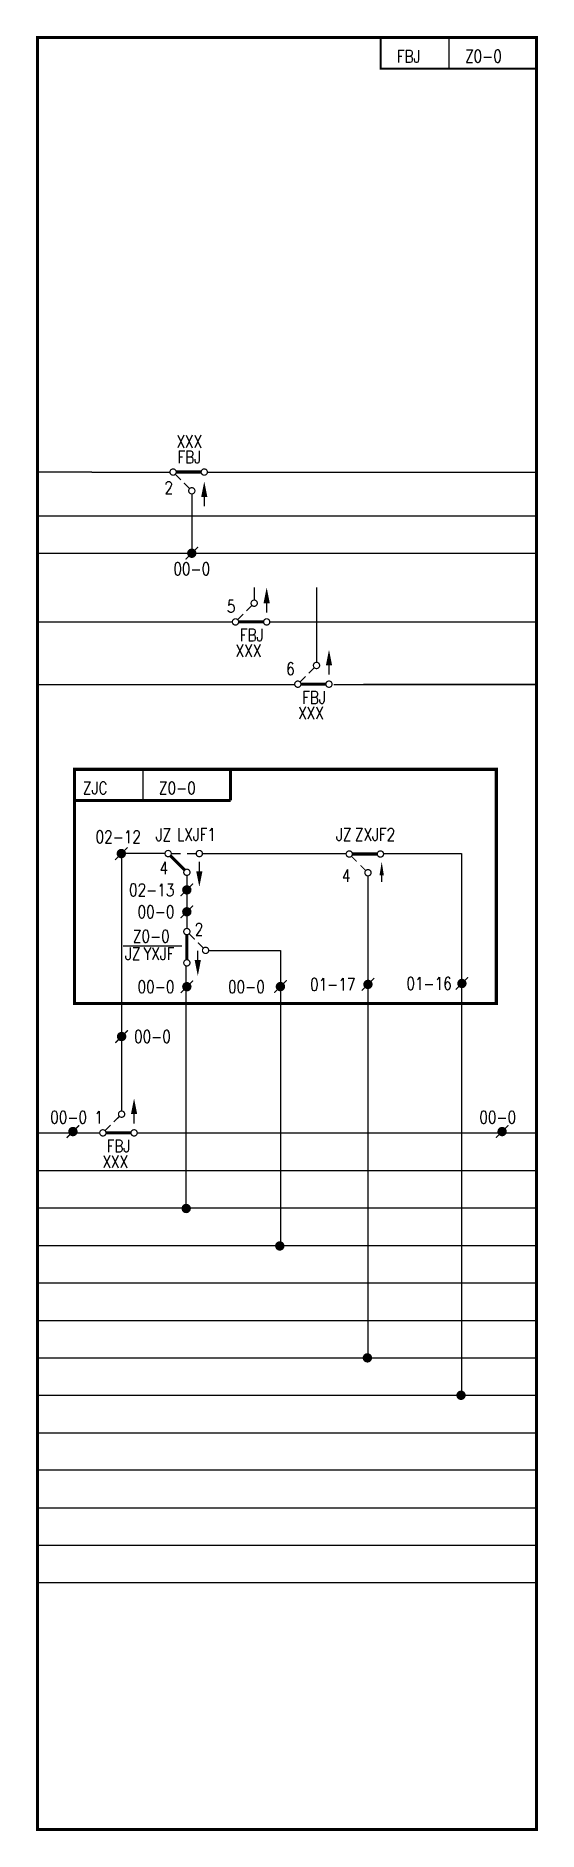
# Model space of a CAD drawing. Extents: x 0 to 80, y 0 to 287.
import ezdxf
from ezdxf.enums import TextEntityAlignment as Align

# ---------------------------------------------------------------- set-up
doc = ezdxf.new("R2010")
doc.units = 0
doc.header["$MEASUREMENT"] = 0
doc.layers.get('0').update_dxf_attribs({"linetype": 'CONTINUOUS'})
doc.layers.add('tie', color=7, linetype='CONTINUOUS')
doc.styles.get("Standard").update_dxf_attribs({"font": 'txt.shx', "bigfont": 'hztxt.shx'})

# ---------------------------------------------------------------- blocks, each defined once
blk = doc.blocks.new('tie')
at = {"const_width": 0.2}
blk.add_lwpolyline([(-1, -1), (1, 1)], dxfattribs=at)
at = {"const_width": 0.75}
blk.add_lwpolyline([(-0.375, 0, 1), (0.375, 0, 1)], format="xyb", close=True, dxfattribs=at)

msp = doc.modelspace()

# ---------------------------------------------------------------- linework, layer by layer
for p, q in [((66, 282), (66, 287)), ((67.97, 156.3), (67.97, 69.6)), ((52.98, 152.73), (52.98, 75.54)), ((23.84, 99.09), (23.84, 138.21)), ((38.95, 140.8), (38.95, 93.54))]:
    msp.add_line(p, q)
at = {"color": 7}
for p, q in [((8.74, 217.4), (0, 217.4)), ((24.74, 213.9), (24.74, 204.4)), ((0, 210.4), (53.24, 210.4)), ((53.24, 210.4), (80, 210.4)), ((0, 204.4), (53.24, 204.4)), ((53.24, 204.4), (80, 204.4)), ((34.74, 198.9), (34.74, 196.9)), ((44.74, 198.9), (44.74, 186.9)), ((0, 193.4), (10.74, 193.4)), ((0, 183.4), (10.74, 183.4)), ((16.95, 164.8), (16.95, 169.8)), ((20.45, 156.3), (12.95, 156.3)), ((13.49, 156.07), (13.49, 115.07)), ((26.45, 156.3), (49.49, 156.3)), ((50.47, 156.3), (54.49, 156.3)), ((55.47, 156.3), (67.97, 156.3)), ((23.95, 152.8), (23.95, 144.3)), ((13.73, 141.55), (23.13, 141.55)), ((27.45, 140.8), (38.95, 140.8)), ((0, 111.57), (9.99, 111.57)), ((15.99, 111.57), (80, 111.57)), ((0, 105.54), (80, 105.54))]:
    msp.add_line(p, q, dxfattribs=at)
at = {"color": 7, "linetype": 'Continuous'}
for p, q in [((8.74, 217.4), (21.24, 217.4)), ((27.24, 217.4), (80, 217.4)), ((10.74, 193.4), (31.24, 193.4)), ((37.24, 193.4), (41.24, 193.4)), ((40.24, 193.4), (80, 193.4)), ((10.74, 183.4), (41.24, 183.4)), ((47.49, 183.4), (80, 183.4)), ((50.24, 183.4), (52.24, 183.4)), ((80, 183.4), (52.24, 183.4))]:
    msp.add_line(p, q, dxfattribs=at)
at = {"color": 1}
for p, q in [((0, 99.54), (80, 99.54)), ((0, 93.54), (80, 93.54)), ((0, 87.54), (80, 87.54)), ((0, 81.54), (80, 81.54))]:
    msp.add_line(p, q, dxfattribs=at)
at = {"color": 2}
for p, q in [((0, 75.54), (80, 75.54)), ((0, 69.54), (80, 69.54)), ((0, 63.54), (80, 63.54))]:
    msp.add_line(p, q, dxfattribs=at)
at = {"color": 3}
for p, q in [((80, 57.54), (0, 57.54)), ((0, 51.54), (80, 51.54))]:
    msp.add_line(p, q, dxfattribs=at)
at = {"color": 5}
for p, q in [((0, 45.54), (80, 45.54)), ((0, 39.54), (80, 39.54))]:
    msp.add_line(p, q, dxfattribs=at)
at = {"color": 7, "linetype": 'Continuous', "const_width": 0.5}
msp.add_lwpolyline([(0, 287), (80, 287), (80, 0), (0, 0)], close=True, dxfattribs=at)
at = {"const_width": 0.3}
for points in [[(55, 287), (55, 282), (80, 282)], [(55, 287), (80, 287), (80, 282)]]:
    msp.add_lwpolyline(points, dxfattribs=at)
at = {"color": 7, "const_width": 0.2}
for points in [[(21.74, 217.9, -1), (21.74, 216.9, -1), (21.74, 217.9)], [(26.74, 217.9, -1), (26.74, 216.9, -1), (26.74, 217.9)], [(24.74, 214.9, -1), (24.74, 213.9, -1), (24.74, 214.9)], [(34.74, 196.9, -1), (34.74, 195.9, -1), (34.74, 196.9)], [(31.74, 193.9, -1), (31.74, 192.9, -1), (31.74, 193.9)], [(36.74, 193.9, -1), (36.74, 192.9, -1), (36.74, 193.9)], [(44.73, 186.93, -1), (44.73, 185.93, -1), (44.73, 186.93)], [(41.73, 183.93, -1), (41.73, 182.93, -1), (41.73, 183.93)], [(46.73, 183.93, -1), (46.73, 182.93, -1), (46.73, 183.93)], [(20.95, 155.8, 1), (20.95, 156.8, 1), (20.95, 155.8)], [(25.95, 155.8, 1), (25.95, 156.8, 1), (25.95, 155.8)], [(23.95, 152.8, 1), (23.95, 153.8, 1), (23.95, 152.8)], [(23.95, 144.3, 1), (23.95, 143.3, 1), (23.95, 144.3)], [(26.95, 141.3, 1), (26.95, 140.3, 1), (26.95, 141.3)], [(23.95, 139.3, 1), (23.95, 138.3, 1), (23.95, 139.3)], [(13.49, 115.07, -1), (13.49, 114.07, -1), (13.49, 115.07)], [(10.49, 112.07, -1), (10.49, 111.07, -1), (10.49, 112.07)], [(15.49, 112.07, -1), (15.49, 111.07, -1), (15.49, 112.07)]]:
    msp.add_lwpolyline(points, format="xyb", dxfattribs=at)
at = {"color": 7}
for points, const_width in [([(22.99, 216.15), (22.04, 217.09)], 0.2), ([(26.24, 217.4), (22.24, 217.4)], 0.5), ([(24.42, 214.72), (23.49, 215.65)], 0.2), ([(26.74, 213.4), (26.74, 211.9)], 0.2), ([(23.74, 203.4), (25.74, 205.4)], 0.2), ([(33.49, 195.15), (34.43, 196.09)], 0.2), ([(36.74, 196.4), (36.74, 194.9)], 0.2), ([(32.05, 193.72), (32.99, 194.65)], 0.2), ([(36.24, 193.4), (32.24, 193.4)], 0.5), ([(42.09, 183.79), (42.98, 184.68)], 0.2), ([(43.48, 185.18), (44.43, 186.12)], 0.2), ([(46.73, 186.43), (46.73, 184.93)], 0.2), ([(46.23, 183.43), (42.23, 183.43)], 0.5), ([(5.95, 169.8), (30.95, 169.8), (30.95, 164.8)], 0.5), ([(5.95, 169.8), (5.95, 164.8), (30.95, 164.8)], 0.5), ([(5.95, 169.8), (9.71, 169.8)], 0.5), ([(14.45, 157.3), (12.45, 155.3)], 0.2), ([(23.68, 153.57), (21.31, 155.95)], 0.5), ([(21.45, 156.3), (22.95, 156.3)], 0.2), ([(23.95, 156.3), (25.45, 156.3)], 0.2), ([(54.48, 156.23), (50.48, 156.23)], 0.5), ([(50.33, 155.87), (51.18, 155.03)], 0.15), ([(25.95, 153.48), (25.95, 154.98)], 0.2), ([(51.78, 154.43), (52.63, 153.58)], 0.15), ([(22.95, 149.48), (24.95, 151.48)], 0.2), ([(22.95, 145.98), (24.95, 147.98)], 0.2), ([(23.95, 139.3), (23.95, 143.3)], 0.5), ([(25.2, 142.55), (24.26, 143.5)], 0.2), ([(26.63, 141.12), (25.7, 142.05)], 0.2), ([(25.7, 139.23), (25.7, 140.73)], 0.2), ([(22.95, 133.98), (24.95, 135.98)], 0.2), ([(37.95, 134), (39.95, 136)], 0.2), ([(51.97, 134.35), (53.97, 136.35)], 0.2), ([(67.04, 134.5), (69.04, 136.5)], 0.2), ([(12.49, 126), (14.49, 128)], 0.2), ([(10.81, 111.89), (11.74, 112.82)], 0.2), ([(12.24, 113.32), (13.19, 114.26)], 0.2), ([(15.49, 114.57), (15.49, 113.07)], 0.2), ([(14.99, 111.57), (10.99, 111.57)], 0.5)]:
    msp.add_lwpolyline(points, dxfattribs=dict(at, const_width=const_width))
for points, const_width in [([(24.36, 204.4, 1), (25.11, 204.4, 1)], 0.75), ([(13.82, 156.3, 1), (13.07, 156.3, 1)], 0.75), ([(50.48, 156.23, -1), (49.48, 156.23, -1)], 0.2), ([(55.48, 156.23, -1), (54.48, 156.23, -1)], 0.2), ([(53.48, 153.23, -1), (52.48, 153.23, -1)], 0.2), ([(23.57, 150.48, 1), (24.32, 150.48, 1)], 0.75), ([(23.57, 146.98, 1), (24.32, 146.98, 1)], 0.75), ([(23.57, 134.98, 1), (24.32, 134.98, 1)], 0.75), ([(38.57, 135, 1), (39.32, 135, 1)], 0.75), ([(52.6, 135.35, 1), (53.35, 135.35, 1)], 0.75), ([(67.66, 135.5, 1), (68.41, 135.5, 1)], 0.75), ([(13.12, 127, 1), (13.87, 127, 1)], 0.75)]:
    msp.add_lwpolyline(points, format="xyb", close=True, dxfattribs=dict(at, const_width=const_width))
at = {"color": 7, "const_width": 0.5}
msp.add_lwpolyline([(5.95, 132.3), (73.55, 132.3), (73.55, 169.8), (5.95, 169.8)], close=True, dxfattribs=at)
at = {"color": 7}
msp.add_lwpolyline([(55.18, 155, 0, 0.7, 0), (55.18, 152.8, 0.7, 0.7, 0)], format="xyseb", dxfattribs=at)
msp.add_lwpolyline([(55.18, 151.8), (55.18, 152.8)], dxfattribs=at)
at = {"const_width": 0.75}
for points in [[(23.47, 99.46, 1), (24.22, 99.46, 1)], [(38.47, 93.46, 1), (39.22, 93.46, 1)], [(52.51, 75.54, 1), (53.26, 75.54, 1)], [(67.52, 69.55, 1), (68.27, 69.55, 1)]]:
    msp.add_lwpolyline(points, format="xyb", close=True, dxfattribs=at)
at = {"color": 7}
for points in [[(26.24, 213.4), (27.24, 213.4), (26.74, 215.9)], [(36.24, 196.4), (37.24, 196.4), (36.74, 198.9)], [(46.23, 186.43), (47.23, 186.43), (46.73, 188.93)], [(26.45, 153.48), (25.45, 153.48), (25.95, 150.98)], [(26.2, 139.23), (25.2, 139.23), (25.7, 136.73)], [(14.99, 114.57), (15.99, 114.57), (15.49, 117.07)]]:
    msp.add_solid(points, dxfattribs=at)

# ---------------------------------------------------------------- block references
at = {"color": 3}
for p in [(5.69, 111.78), (74.48, 111.78)]:
    msp.add_blockref('tie', p, dxfattribs=at)

# ---------------------------------------------------------------- texts
at = {"width": 0.8}
msp.add_text('FBJ', height=2, dxfattribs=at).set_placement((57.6, 282.97))
at = {"color": 6, "width": 0.8}
for p in [(68.54, 283), (15.3, 142.06)]:
    msp.add_text('Z0-0', height=2, dxfattribs=at).set_placement(p)
at = {"color": 3, "width": 0.8}
for s, p in [('XXX', (24.33, 221.3)), ('00-0', (24.74, 200.9)), ('XXX', (33.83, 187.8)), ('XXX', (43.83, 177.8)), ('00-0', (5, 113.07)), ('00-0', (73.78, 113.07)), ('XXX', (12.48, 105.97))]:
    msp.add_text(s, height=2, dxfattribs=at).set_placement(p, align=Align.CENTER)
at = {"color": 7, "width": 0.8}
for p in [(24.33, 218.8), (34.33, 190.3), (44.33, 180.3), (12.98, 108.47)]:
    msp.add_text('FBJ', height=2, dxfattribs=at).set_placement(p, align=Align.CENTER)
for s, p in [('2', (21.74, 213.9)), ('5', (31.74, 194.9)), ('6', (41.24, 184.9)), ('4', (20.95, 152.98)), ('1', (10.49, 113.07))]:
    msp.add_text(s, height=2, dxfattribs=at).set_placement(p, align=Align.RIGHT)
for s, p in [('ZJC', (7.31, 165.8)), ('LXJF1', (22.37, 158.35)), ('ZXJF2', (50.89, 158.35)), ('2', (25.21, 143.16)), ('YXJF', (17.01, 139.26))]:
    msp.add_text(s, height=2, dxfattribs=at).set_placement(p)
at = {"color": 5, "width": 0.8}
msp.add_text('Z0-0', height=2, dxfattribs=at).set_placement((19.49, 165.8))
at = {"color": 6, "width": 0.8}
for p in [(21.43, 158.29), (50.32, 158.35), (16.51, 139.26)]:
    msp.add_text('JZ', height=2, dxfattribs=at).set_placement(p, align=Align.RIGHT)
at = {"color": 7, "width": 0.8}
msp.add_text('4', height=2, dxfattribs=at).set_placement((49.48, 152.75), align=Align.MIDDLE)
at = {"color": 3, "width": 0.8}
for s, p in [('00-0', (21.95, 134.98)), ('00-0', (36.45, 134.98)), ('01-17', (50.97, 135.35)), ('01-16', (66.41, 135.5))]:
    msp.add_text(s, height=2, dxfattribs=at).set_placement(p, align=Align.MIDDLE_RIGHT)
at = {"layer": 'tie', "color": 3, "width": 0.8}
msp.add_text('02-12', height=2, dxfattribs=at).set_placement((12.95, 157.98), align=Align.CENTER)
for s, p in [('02-13', (21.95, 150.48)), ('00-0', (21.95, 146.98))]:
    msp.add_text(s, height=2, dxfattribs=at).set_placement(p, align=Align.MIDDLE_RIGHT)
msp.add_text('00-0', height=2, dxfattribs=at).set_placement((15.49, 127), align=Align.MIDDLE_LEFT)

doc.saveas('drawing.dxf')
